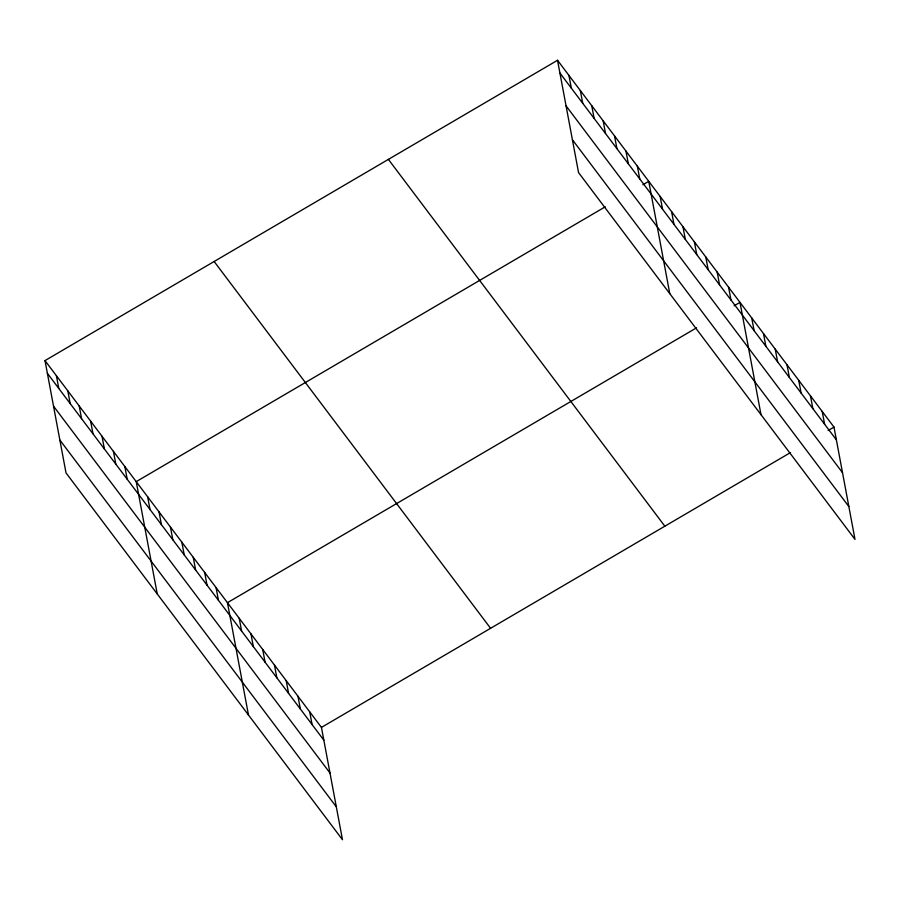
<?xml version="1.0" encoding="UTF-8"?>
<svg xmlns="http://www.w3.org/2000/svg" width="900" height="900" viewBox="0 0 900 900"><rect width="100%" height="100%" fill="white"/><g stroke="black" fill="none" stroke-linecap="round" stroke-linejoin="round"><path stroke-width="1.35" d="M45 360.596L321.446 727.403L342.473 839.722L66.015 472.916L45 360.596L557.528 60.277L833.985 427.084L855 539.404L578.554 172.597L557.528 60.277M605.295 206.786L136.226 481.635L157.252 593.966M642.881 184.759L648.754 181.328L669.78 293.647M696.533 327.836L227.453 602.685L248.479 715.005M734.119 305.809L739.991 302.366L761.006 414.686M321.446 727.403L790.526 452.554M828.101 430.526L833.985 427.084M559.913 73.013L836.359 439.83M566.066 105.874L842.512 472.691M572.4 139.736L848.846 506.543M388.395 159.379L664.841 526.185M214.132 261.484L490.59 628.301M47.385 373.331L323.831 740.149M53.539 406.192L329.985 773.01M59.873 440.055L336.319 806.861M822.229 411.491L824.614 424.238M810.484 395.91L812.869 408.645M798.727 380.317L801.113 393.064M786.982 364.725L789.367 377.471M775.238 349.144L777.623 361.879M763.481 333.551L765.866 346.286M751.736 317.959L754.121 330.705M728.584 287.235L730.969 299.981M717.176 272.104L719.561 284.85M705.78 256.972L708.165 269.719M694.373 241.841L696.758 254.588M682.965 226.71L685.35 239.456M671.569 211.579L673.954 224.325M660.161 196.459L662.546 209.194M637.357 166.196L639.742 178.931M625.95 151.065L628.335 163.8M614.543 135.934L616.928 148.669M603.146 120.802L605.531 133.537M591.739 105.671L594.124 118.406M580.331 90.54L582.716 103.275M568.935 75.409L571.32 88.144M309.701 711.81L312.086 724.556M297.956 696.229L300.341 708.964M286.2 680.636L288.585 693.371M274.455 665.044L276.84 677.79M262.699 649.451L265.084 662.197M250.954 633.87L253.339 646.605M239.209 618.278L241.594 631.024M216.056 587.554L218.441 600.3M204.649 572.423L207.034 585.169M193.241 557.291L195.626 570.038M181.845 542.16L184.23 554.906M170.438 527.029L172.822 539.775M159.03 511.897L161.415 524.644M147.634 496.766L150.019 509.512M124.83 466.504L127.215 479.25M113.422 451.384L115.808 464.119M102.015 436.252L104.4 448.988M90.619 421.121L93.004 433.856M79.211 405.99L81.596 418.725M67.804 390.859L70.189 403.594M56.407 375.728L58.792 388.463"/></g></svg>
